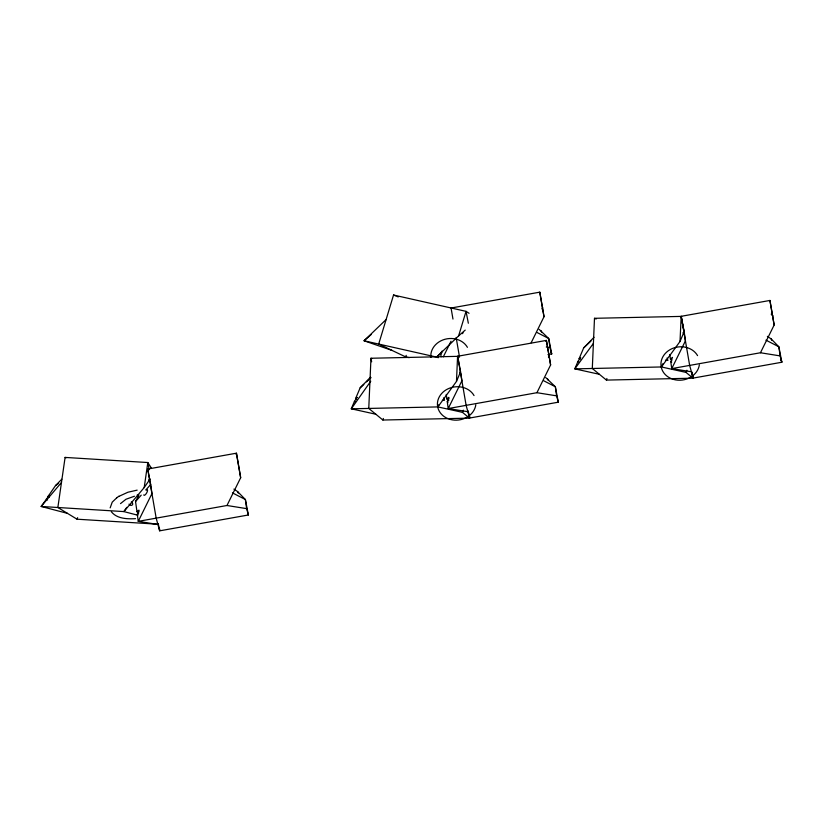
<?xml version="1.0" encoding="UTF-8"?>
<svg xmlns="http://www.w3.org/2000/svg" width="823" height="823" viewBox="0 0 823 823"><rect width="100%" height="100%" fill="white"/><g stroke="black" fill="none" stroke-linecap="round" stroke-linejoin="round"><path stroke-width="1.23" d="M357.12 397.499L354.456 401.336L351.267 408.815L437.887 406.912L456.477 381.44L457.578 356.349L370.967 358.252L368.766 408.424L382.89 420.028L469.511 418.135L468.225 410.914M580.657 357.552L577.941 361.441L574.804 368.869L661.414 366.965L680.014 341.494L684.088 331.854L681.115 316.402L594.494 318.306L592.303 368.478L606.428 380.092L693.038 378.189L691.896 372.253M680.014 341.494L681.156 316.773M110.169 507.873L112.226 502.153L117.02 497.555M159.785 529.23L159.652 530.835L248.371 514.982L245.388 499.53L237.621 491.598L233.886 489.099M545.7 377.551L555.34 386.738L558.323 402.19L469.594 418.043L469.738 416.438M693.275 376.492L693.131 378.096L781.85 362.243L778.867 346.792L771.1 338.86L767.365 336.36M150.424 468.277L151.319 468.009L147.821 462.536L65.099 457.413L57.857 507.503L77.023 519.2L158.469 524.241M49.01 497.257L48.104 496.362L49.205 495.312L41.15 506.464L123.872 511.587L144.2 487.576L147.821 462.536L149.189 469.666M382.89 420.028L383.364 418.454M606.428 380.092L606.89 378.508M469.069 313.296L466.044 311.351L393.538 295.025L378.693 344.055L405.472 356.812L409.216 357.655M386.121 319.54L364.044 340.763L436.55 357.089L458.617 335.877L466.044 311.351L468.338 323.233M77.023 519.2L77.629 517.657M356.647 399.587L355.567 398.651L360.155 387.818L370.504 377.222M370.772 381.193L351.267 408.815L375.833 414.226M438.782 404.793L437.887 406.912L462.444 412.333L469.511 418.135L468.524 413.455M456.477 381.44L460.561 371.801L457.67 356.256L546.39 340.403L550.618 364.949L536.925 392.705L448.206 408.558L447.239 401.542L448.977 398.62L448.833 397.324L446.889 398.97L448.813 400.369M462.444 412.333L463.349 410.193M580.071 359.538L579.104 358.705L583.682 347.882L594.031 337.286M662.762 363.787L661.414 366.965L685.981 372.387L693.038 378.189L692.05 373.508M685.981 372.387L686.886 370.247M442.074 351.071L440.634 353.314L441.118 356.822M138.686 513.007L136.978 511.711L138.953 510.116L139.005 511.484L137.287 514.334L138.254 521.35L226.973 505.497L240.666 477.741L236.438 453.195L147.718 469.048L156.175 518.151L159.652 530.835L158.273 523.706M443.309 356.853L451.014 341.247M531.174 342.738L544.013 316.721L539.785 292.165L451.066 308.018L452.969 319.067M672 360.124L670.416 359.023L672.484 357.388L670.776 361.606L671.733 368.611L760.452 352.758L774.155 325.003L769.927 300.457L681.197 316.31L689.653 365.412L693.131 378.096L691.978 372.161M136.999 511.803L135.538 501.536L138.933 494.932M405.472 356.812L406.264 355.351M235.841 454.131L236.438 453.195L240.666 477.741M539.487 292.638L539.785 292.165L544.013 316.721M545.793 341.339L546.39 340.403L550.618 364.949M769.618 300.93L769.927 300.457L774.155 325.003M48.145 496.32L55.511 485.58L61.797 479.223M126.773 507.359L123.872 511.587L137.019 515.023M144.2 487.576L150.136 478.945M541.843 308.882L542.769 307.617M548.457 357.11L549.373 355.845M593.404 343.397L574.804 368.869L599.36 374.29M120.508 503.614L125.991 499.242L134.458 496.228M61.478 482.463L41.15 506.464L67.445 513.357M459.604 372.891L460.561 371.801L459.707 372.768M683.141 332.945L684.088 331.854M135.538 501.536L141.227 495.148M145.959 489.819L150.702 484.49L147.718 469.048L148.747 469.696M683.234 332.821L684.18 331.762L681.197 316.31L681.711 316.639M354.415 401.377L355.464 402.036M355.567 398.651L356.987 397.406M579.104 358.705L580.524 357.46M128.995 504.149C130.785 506.937 135.023 504.653 131.32 501.937M46.294 499.119L47.58 499.973M462.279 333.675L463.123 332.821M360.155 387.818L363.776 384.423M366.502 381.872L371.039 377.623M583.682 347.882L590.945 341.082M371.173 334.55L364.044 340.763L392.077 350.433M458.617 335.877L465.242 330.095M441.889 352.429L436.55 357.089L438.299 357.696M148.541 480.128L149.22 479.593M55.511 485.58L58.536 483.389M118.635 496.475L127.956 492.226L137.153 490.138M116.722 497.75L118.903 496.29M547.964 354.62L551.708 353.952L548.725 338.51L539.096 329.323M135.517 518.665C127.246 519.118 116.876 518.86 111.321 511.7M760.452 352.758L780.111 355.896L781.85 362.243L780.502 359.322M546.287 347.018L549.98 347.615L551.708 353.952L551.04 352.491M691.392 371.759L671.733 368.611L685.425 340.866L684.18 331.762M536.925 392.705L556.585 395.842L558.323 402.19L557.644 400.729M467.865 411.695L448.206 408.558L461.898 380.802L460.808 372.84M226.973 505.497L246.633 508.635L248.371 514.982L247.692 513.521M157.913 524.488L138.254 521.35L151.946 493.594L150.702 484.49M65.099 457.413L66.077 457.804M393.538 295.025L395.884 295.971M397.056 296.445L398.219 296.918M594.494 318.306L596.181 319.015M371.811 358.602L370.967 358.252L371.657 361.811M671.733 362.099L670.776 361.606M441.653 353.839L440.696 353.345M448.257 402.066L447.301 401.583M138.315 514.859L137.348 514.375M442.383 400.297L444.502 400.245L443.463 397.91M765.935 340.146L778.867 346.792L780.111 355.896M537.09 332.523L548.725 338.51L549.98 347.615M543.705 380.761L555.34 386.738L556.585 395.842M232.456 492.884L245.388 499.53L246.633 508.635M578.929 362.058L577.941 361.441M665.416 360.093L667.937 360.453L667.052 358.015M451.066 308.018L451.58 308.347M458.699 356.904L457.67 356.256L466.127 405.358L469.594 418.043M137.204 495.014L138.511 495.93M771.182 314.139L772.9 315.909M771.1 338.86L771.768 340.321M540.958 330.568L541.627 332.029M547.562 378.806L548.241 380.267M237.621 491.598L238.289 493.059M456.137 337.481L459.522 357.12M669.799 354.487L670.416 359.023M446.261 394.423L446.889 398.97M457.711 357.46L457.927 359.322M699.344 364.867A19.32 16.676 -7.8 0 1 671.763 378.827A19.32 16.676 -7.8 0 1 666.609 352.131A19.32 16.676 -7.8 0 1 697.565 355.629M146.165 490.096A3.22 1.09 -59.6 0 1 147.512 490.621A3.22 1.09 -59.6 0 1 145.671 494.325A3.22 1.09 -59.6 0 1 143.788 494.89M475.817 404.803A19.32 16.676 -7.8 0 1 448.237 418.763A19.32 16.676 -7.8 0 1 443.083 392.077A19.32 16.676 -7.8 0 1 474.038 395.575M430.892 357.439A19.32 16.676 -7.8 0 1 444.904 339.292A19.32 16.676 -7.8 0 1 467.423 347.337"/></g></svg>
